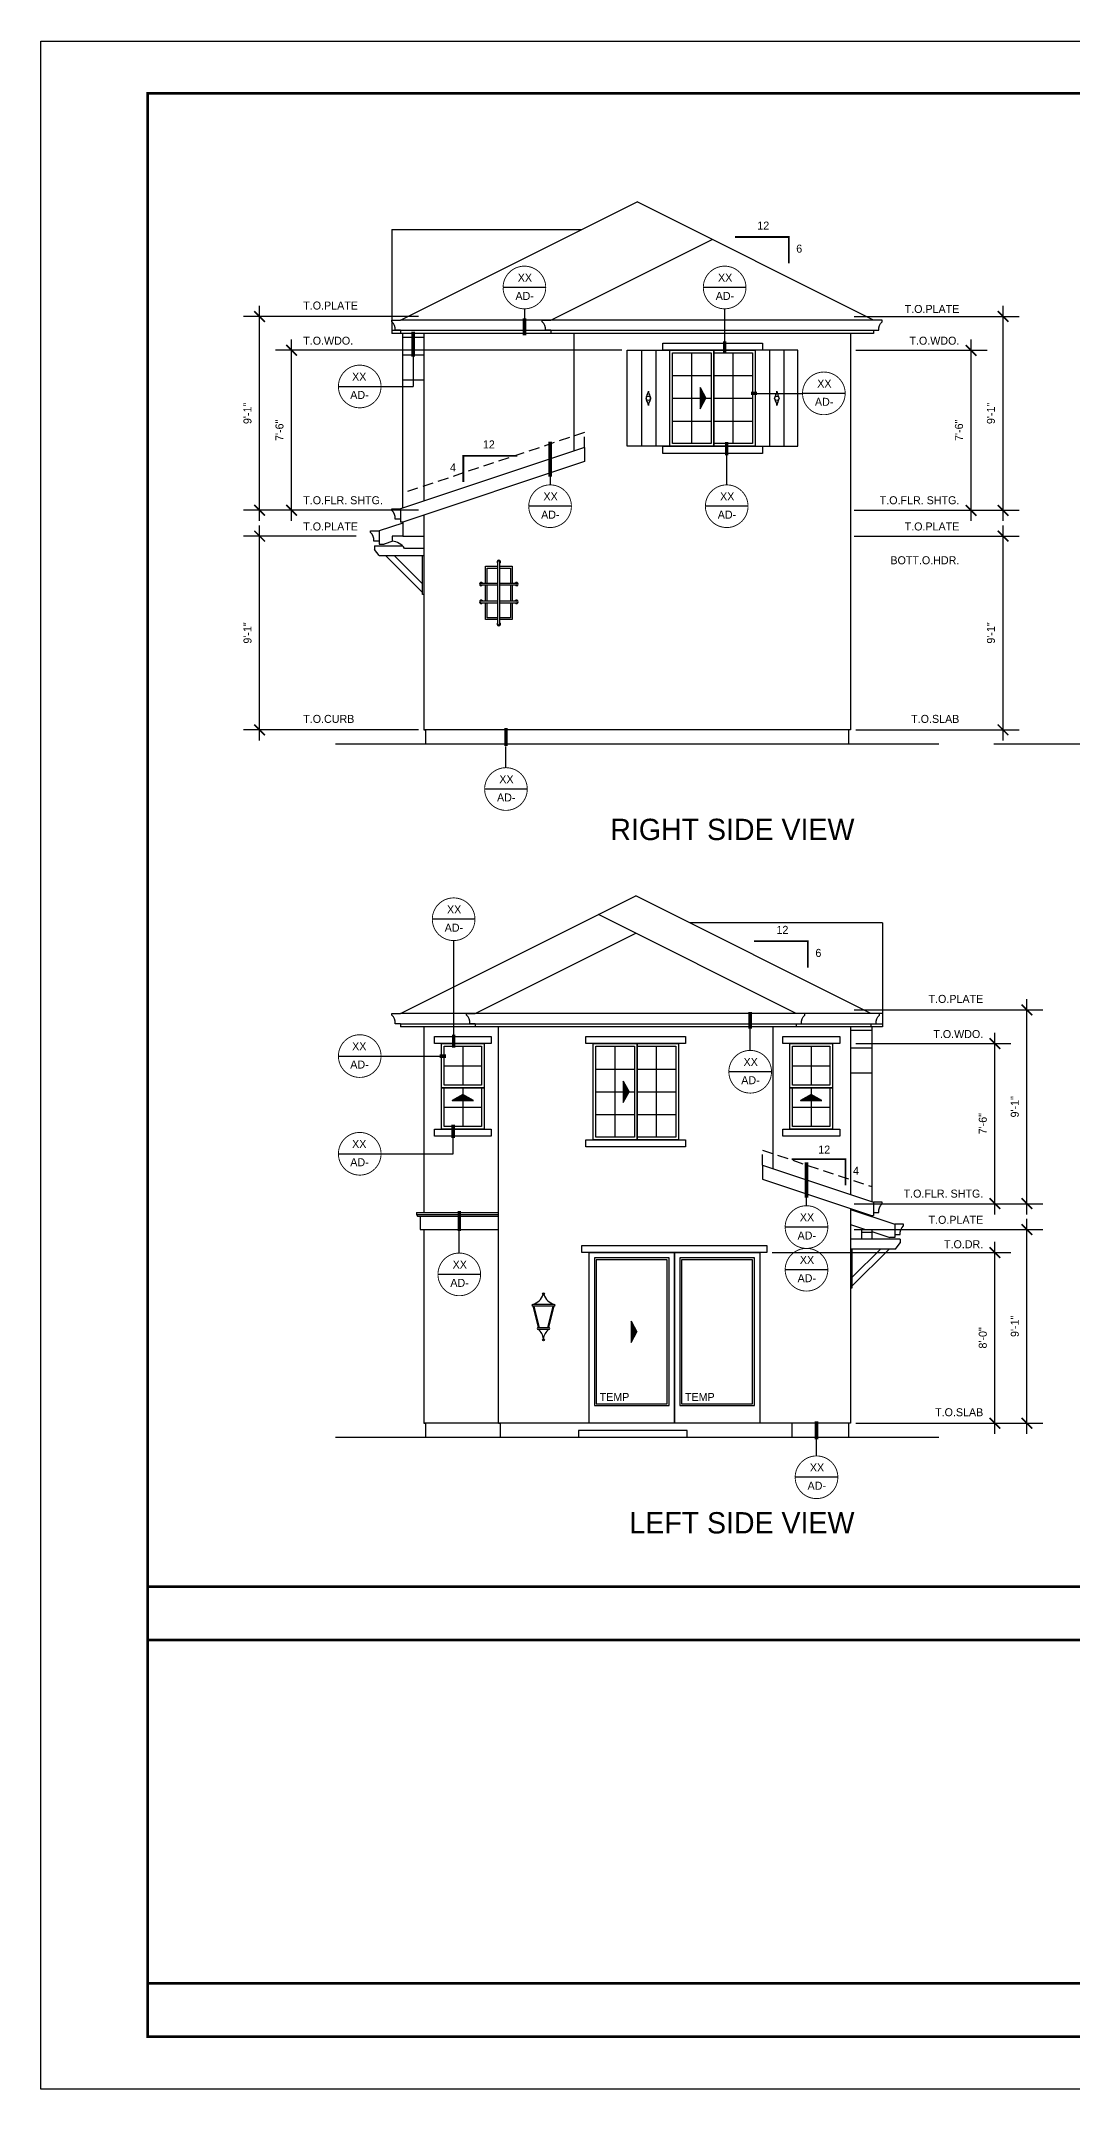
# Model space of a CAD drawing. Extents: x -1728 to 0, y -1152 to 0.
# Drawn here: x -1728 to -1148, y -1152 to 0 of the extents above; entities that cross this region are included whole.
import ezdxf

# ---------------------------------------------------------------- set-up
doc = ezdxf.new("R2010")
doc.units = 0
doc.header["$LTSCALE"] = 48
doc.header["$MEASUREMENT"] = 0
doc.header["$PDMODE"] = 3
doc.header["$PDSIZE"] = -2
doc.linetypes.add('HIDDEN2', pattern=[0.1875, 0.125, -0.0625])
doc.layers.get('0').update_dxf_attribs({"linetype": 'CONTINUOUS'})
doc.layers.get('DEFPOINTS').update_dxf_attribs({"linetype": 'CONTINUOUS'})
for name, color, linetype in [('1EL-1', 1, 'CONTINUOUS'), ('1EL-3', 3, 'CONTINUOUS'), ('1EL-7', 7, 'CONTINUOUS'), ('A-DIMS', 3, 'CONTINUOUS'), ('A-ELEV-WDO', 161, 'CONTINUOUS'), ('A-ELEVATION', 7, 'CONTINUOUS'), ('A-EXT ELEV', 7, 'CONTINUOUS'), ('A-EXT ELEV CORBELS', 3, 'CONTINUOUS'), ('A-EXT ELEV DR-WDO', 240, 'CONTINUOUS'), ('A-EXT ELEV SHUTTERS', 42, 'CONTINUOUS'), ('A-EXT ELEV TRIM', 42, 'CONTINUOUS'), ('A-SYM-TEXT', 3, 'CONTINUOUS'), ('A-SYMTEXT', 2, 'CONTINUOUS'), ('A-TEXT', 3, 'CONTINUOUS'), ('EL-BASE', 1, 'CONTINUOUS')]:
    doc.layers.add(name, color=color, linetype=linetype)
doc.layers.add('24X36TB', color=7, linetype='CONTINUOUS', lineweight=30)
doc.styles.get("Standard").update_dxf_attribs({"font": 'ERASMD.TTF', "height": 4.5})
doc.dimstyles.new('ARCHITECTURE', dxfattribs={"dimscale": 48, "dimtxt": 0.18, "dimasz": 0.125, "dimexe": 0.1875, "dimexo": 0.0625, "dimgap": 0.09375, "dimtad": 1, "dimdec": 4, "dimzin": 3, "dimdsep": 46, "dimlunit": 4, "dimtxsty": 'Standard', "dimblk1": 'ARCHTICK', "dimblk2": 'ARCHTICK', "dimsah": 1, "dimcen": 0.09375, "dimdle": 0.125, "dimclrd": 1, "dimclre": 1, "dimclrt": 3, "dimadec": 0, "dimazin": 0, "dimtfac": 1, "dimtdec": 4, "dimtofl": 0, "dimtmove": 2, "dimatfit": 3, "dimldrblk": 'ARCHTICK', "dimfxl": 1, "dimfrac": 2, "dimtolj": 1, "dimtzin": 0, "dimarcsym": 0})

# ---------------------------------------------------------------- blocks, each defined once
blk = doc.blocks.new('A$C06A91398')
at = {"layer": '24X36TB'}
blk.add_lwpolyline([(-1115.9, 1085.1), (612.1, 1085.1), (612.1, -66.9), (-1115.9, -66.9)], close=True, dxfattribs=at)
at = {"layer": '24X36TB', "const_width": 1.5}
blk.add_lwpolyline([(420.6, -37.4), (420.6, 1055.6), (-1055.9, 1055.6), (-1055.9, -37.4)], close=True, dxfattribs=at)
blk = doc.blocks.new('A$C092259BC')
at = {"layer": 'A-EXT ELEV CORBELS'}
for p, q in [((28, 0), (0, 0)), ((28, 0), (28, -2)), ((25.4, -5.5), (0, -5.5)), ((1, -26.3), (21.8, -5.5)), ((1, -27.3), (1, -5.5)), ((1, -21.4), (16.9, -5.5)), ((25.4, -5.5), (28, -2)), ((0, -27.3), (1, -27.3))]:
    blk.add_line(p, q, dxfattribs=at)
blk = doc.blocks.new('_ARCHTICK')
at = {"color": 0, "linetype": 'ByBlock', "const_width": 0.15}
blk.add_lwpolyline([(-0.5, -0.5), (0.5, 0.5)], dxfattribs=at)
blk = doc.blocks.new('*D21')
at = {"layer": 'A-DIMS', "color": 1, "lineweight": -2, "transparency": 16777216}
for p, q in [((-1173.4, -783.5), (-1173.4, -662.5)), ((-1270.6, -668.5), (-1164.4, -668.5)), ((-1269.7, -777.5), (-1164.4, -777.5))]:
    blk.add_line(p, q, dxfattribs=at)
at = {"layer": 'DEFPOINTS', "color": 0, "transparency": 16777216}
for p in [(-1273.6, -668.5), (-1173.4, -668.5), (-1272.7, -777.5)]:
    blk.add_point(p, dxfattribs=at)
at = {"layer": 'A-DIMS', "color": 1, "lineweight": -2, "transparency": 16777216, "xscale": 6, "yscale": 6, "zscale": 6}
for p, rotation in [((-1173.4, -668.5), 90), ((-1173.4, -777.5), 270)]:
    blk.add_blockref('_ARCHTICK', p, dxfattribs=dict(at, rotation=rotation))
at = {"layer": 'A-DIMS', "color": 3, "transparency": 16777216, "insert": (-1180.2, -723), "char_height": 4.5, "attachment_point": 5, "rotation": 90}
blk.add_mtext('\\A1;9\'-1"', dxfattribs=at)
blk = doc.blocks.new('*D22')
at = {"layer": 'A-DIMS', "color": 1, "lineweight": -2, "transparency": 16777216}
for p, q in [((-1173.4, -660), (-1173.4, -539)), ((-1270.6, -545), (-1164.4, -545)), ((-1270.6, -654), (-1164.4, -654))]:
    blk.add_line(p, q, dxfattribs=at)
at = {"layer": 'DEFPOINTS', "color": 0, "transparency": 16777216}
for p in [(-1273.6, -545), (-1173.4, -545), (-1273.6, -654)]:
    blk.add_point(p, dxfattribs=at)
at = {"layer": 'A-DIMS', "color": 1, "lineweight": -2, "transparency": 16777216, "xscale": 6, "yscale": 6, "zscale": 6}
for p, rotation in [((-1173.4, -545), 90), ((-1173.4, -654), 270)]:
    blk.add_blockref('_ARCHTICK', p, dxfattribs=dict(at, rotation=rotation))
at = {"layer": 'A-DIMS', "color": 3, "transparency": 16777216, "insert": (-1180.2, -599.5), "char_height": 4.5, "attachment_point": 5, "rotation": 90}
blk.add_mtext('\\A1;9\'-1"', dxfattribs=at)
blk = doc.blocks.new('*D23')
at = {"layer": 'A-DIMS', "color": 1, "lineweight": -2}
for p, q in [((-1191.4, -783.5), (-1191.4, -675.5)), ((-1316.7, -681.5), (-1182.4, -681.5)), ((-1269.7, -777.5), (-1182.4, -777.5))]:
    blk.add_line(p, q, dxfattribs=at)
at = {"layer": 'DEFPOINTS', "color": 0}
for p in [(-1319.7, -681.5), (-1191.4, -681.5), (-1272.7, -777.5)]:
    blk.add_point(p, dxfattribs=at)
at = {"layer": 'A-DIMS', "color": 1, "lineweight": -2, "xscale": 6, "yscale": 6, "zscale": 6}
for p, rotation in [((-1191.4, -681.5), 90), ((-1191.4, -777.5), 270)]:
    blk.add_blockref('_ARCHTICK', p, dxfattribs=dict(at, rotation=rotation))
at = {"layer": 'A-DIMS', "color": 3, "insert": (-1198.2, -729.5), "char_height": 4.5, "attachment_point": 5, "rotation": 90}
blk.add_mtext('\\A1;8\'-0"', dxfattribs=at)
blk = doc.blocks.new('*D24')
at = {"layer": 'A-DIMS', "color": 1, "lineweight": -2, "transparency": 16777216}
for p, q in [((-1269.7, -564), (-1182.4, -564)), ((-1191.4, -660), (-1191.4, -558)), ((-1269.7, -654), (-1182.4, -654))]:
    blk.add_line(p, q, dxfattribs=at)
at = {"layer": 'DEFPOINTS', "color": 0, "transparency": 16777216}
for p in [(-1272.7, -564), (-1191.4, -564), (-1272.7, -654)]:
    blk.add_point(p, dxfattribs=at)
at = {"layer": 'A-DIMS', "color": 1, "lineweight": -2, "transparency": 16777216, "xscale": 6, "yscale": 6, "zscale": 6}
for p, rotation in [((-1191.4, -564), 90), ((-1191.4, -654), 270)]:
    blk.add_blockref('_ARCHTICK', p, dxfattribs=dict(at, rotation=rotation))
at = {"layer": 'A-DIMS', "color": 3, "transparency": 16777216, "insert": (-1198.2, -609), "char_height": 4.5, "attachment_point": 5, "rotation": 90}
blk.add_mtext('\\A1;7\'-6"', dxfattribs=at)
blk = doc.blocks.new('*D25')
at = {"layer": 'A-DIMS', "color": 1, "lineweight": -2, "transparency": 16777216}
for p, q in [((-1186.8, -393.5), (-1186.8, -272.5)), ((-1270.6, -278.5), (-1177.8, -278.5)), ((-1269.7, -387.5), (-1177.8, -387.5))]:
    blk.add_line(p, q, dxfattribs=at)
at = {"layer": 'DEFPOINTS', "color": 0, "transparency": 16777216}
for p in [(-1273.6, -278.5), (-1186.8, -278.5), (-1272.7, -387.5)]:
    blk.add_point(p, dxfattribs=at)
at = {"layer": 'A-DIMS', "color": 1, "lineweight": -2, "transparency": 16777216, "xscale": 6, "yscale": 6, "zscale": 6}
for p, rotation in [((-1186.8, -278.5), 90), ((-1186.8, -387.5), 270)]:
    blk.add_blockref('_ARCHTICK', p, dxfattribs=dict(at, rotation=rotation))
at = {"layer": 'A-DIMS', "color": 3, "transparency": 16777216, "insert": (-1193.6, -333), "char_height": 4.5, "attachment_point": 5, "rotation": 90}
blk.add_mtext('\\A1;9\'-1"', dxfattribs=at)
blk = doc.blocks.new('*D26')
at = {"layer": 'A-DIMS', "color": 1, "lineweight": -2, "transparency": 16777216}
for p, q in [((-1186.8, -270), (-1186.8, -149)), ((-1270.6, -155), (-1177.8, -155)), ((-1270.6, -264), (-1177.8, -264))]:
    blk.add_line(p, q, dxfattribs=at)
at = {"layer": 'DEFPOINTS', "color": 0, "transparency": 16777216}
for p in [(-1273.6, -155), (-1186.8, -155), (-1273.6, -264)]:
    blk.add_point(p, dxfattribs=at)
at = {"layer": 'A-DIMS', "color": 1, "lineweight": -2, "transparency": 16777216, "xscale": 6, "yscale": 6, "zscale": 6}
for p, rotation in [((-1186.8, -155), 90), ((-1186.8, -264), 270)]:
    blk.add_blockref('_ARCHTICK', p, dxfattribs=dict(at, rotation=rotation))
at = {"layer": 'A-DIMS', "color": 3, "transparency": 16777216, "insert": (-1193.6, -209.5), "char_height": 4.5, "attachment_point": 5, "rotation": 90}
blk.add_mtext('\\A1;9\'-1"', dxfattribs=at)
blk = doc.blocks.new('*D27')
at = {"layer": 'A-DIMS', "color": 1, "lineweight": -2, "transparency": 16777216}
for p, q in [((-1204.8, -270), (-1204.8, -168)), ((-1269.7, -174), (-1195.8, -174)), ((-1269.7, -264), (-1195.8, -264))]:
    blk.add_line(p, q, dxfattribs=at)
at = {"layer": 'DEFPOINTS', "color": 0, "transparency": 16777216}
for p in [(-1272.7, -174), (-1204.8, -174), (-1272.7, -264)]:
    blk.add_point(p, dxfattribs=at)
at = {"layer": 'A-DIMS', "color": 1, "lineweight": -2, "transparency": 16777216, "xscale": 6, "yscale": 6, "zscale": 6}
for p, rotation in [((-1204.8, -174), 90), ((-1204.8, -264), 270)]:
    blk.add_blockref('_ARCHTICK', p, dxfattribs=dict(at, rotation=rotation))
at = {"layer": 'A-DIMS', "color": 3, "transparency": 16777216, "insert": (-1211.6, -219), "char_height": 4.5, "attachment_point": 5, "rotation": 90}
blk.add_mtext('\\A1;7\'-6"', dxfattribs=at)
blk = doc.blocks.new('*D40')
at = {"layer": 'A-DIMS', "color": 1, "lineweight": -2, "transparency": 16777216}
for p, q in [((-1605, -393.5), (-1605, -272.5)), ((-1550.7, -278.5), (-1614, -278.5)), ((-1515.7, -387.5), (-1614, -387.5))]:
    blk.add_line(p, q, dxfattribs=at)
at = {"layer": 'DEFPOINTS', "color": 0, "transparency": 16777216}
for p in [(-1605, -278.5), (-1547.7, -278.5), (-1512.7, -387.5)]:
    blk.add_point(p, dxfattribs=at)
at = {"layer": 'A-DIMS', "color": 1, "lineweight": -2, "transparency": 16777216, "xscale": 6, "yscale": 6, "zscale": 6}
for p, rotation in [((-1605, -278.5), 90), ((-1605, -387.5), 270)]:
    blk.add_blockref('_ARCHTICK', p, dxfattribs=dict(at, rotation=rotation))
at = {"layer": 'A-DIMS', "color": 3, "transparency": 16777216, "insert": (-1611.8, -333), "char_height": 4.5, "attachment_point": 5, "rotation": 90}
blk.add_mtext('\\A1;9\'-1"', dxfattribs=at)
blk = doc.blocks.new('*D41')
at = {"layer": 'A-DIMS', "color": 1, "lineweight": -2, "transparency": 16777216}
for p, q in [((-1605, -270), (-1605, -149)), ((-1515.7, -155), (-1614, -155)), ((-1515.7, -264), (-1614, -264))]:
    blk.add_line(p, q, dxfattribs=at)
at = {"layer": 'DEFPOINTS', "color": 0, "transparency": 16777216}
for p in [(-1605, -155), (-1512.7, -155), (-1512.7, -264)]:
    blk.add_point(p, dxfattribs=at)
at = {"layer": 'A-DIMS', "color": 1, "lineweight": -2, "transparency": 16777216, "xscale": 6, "yscale": 6, "zscale": 6}
for p, rotation in [((-1605, -155), 90), ((-1605, -264), 270)]:
    blk.add_blockref('_ARCHTICK', p, dxfattribs=dict(at, rotation=rotation))
at = {"layer": 'A-DIMS', "color": 3, "transparency": 16777216, "insert": (-1611.8, -209.5), "char_height": 4.5, "attachment_point": 5, "rotation": 90}
blk.add_mtext('\\A1;9\'-1"', dxfattribs=at)
blk = doc.blocks.new('*D42')
at = {"layer": 'A-DIMS', "color": 1, "lineweight": -2, "transparency": 16777216}
for p, q in [((-1587, -270), (-1587, -168)), ((-1401.2, -174), (-1596, -174)), ((-1515.7, -264), (-1596, -264))]:
    blk.add_line(p, q, dxfattribs=at)
at = {"layer": 'DEFPOINTS', "color": 0, "transparency": 16777216}
for p in [(-1587, -174), (-1398.2, -174), (-1512.7, -264)]:
    blk.add_point(p, dxfattribs=at)
at = {"layer": 'A-DIMS', "color": 1, "lineweight": -2, "transparency": 16777216, "xscale": 6, "yscale": 6, "zscale": 6}
for p, rotation in [((-1587, -174), 90), ((-1587, -264), 270)]:
    blk.add_blockref('_ARCHTICK', p, dxfattribs=dict(at, rotation=rotation))
at = {"layer": 'A-DIMS', "color": 3, "transparency": 16777216, "insert": (-1593.8, -219), "char_height": 4.5, "attachment_point": 5, "rotation": 90}
blk.add_mtext('\\A1;7\'-6"', dxfattribs=at)
blk = doc.blocks.new('window_direction')
at = {"layer": 'A-SYMTEXT'}
blk.add_hatch(color=256, dxfattribs=at).paths.add_polyline_path([(6, 0), (0, 3.3), (-6, 0)])
at = {"layer": 'A-SYMTEXT', "color": 7}
blk.add_line((-6, 0), (0, 3.3), dxfattribs=at)
at = {"layer": 'A-SYMTEXT'}
blk.add_lwpolyline([(0, 3.3), (-6, 0), (6, 0)], close=True, dxfattribs=at)

msp = doc.modelspace()

# ---------------------------------------------------------------- linework, layer by layer
at = {"layer": '1EL-1'}
for p, q in [((-1477.93623, -305), (-1477.93623, -295.5)), ((-1477.93623, -295.5), (-1470.93623, -295.5)), ((-1476.93623, -305), (-1476.93623, -296.5)), ((-1476.93623, -296.5), (-1470.93623, -296.5)), ((-1469.93623, -295.5), (-1462.93623, -295.5)), ((-1469.93623, -296.5), (-1463.93623, -296.5)), ((-1463.93623, -296.5), (-1463.93623, -305)), ((-1462.93623, -295.5), (-1462.93623, -305)), ((-1477.93623, -315), (-1477.93623, -306)), ((-1476.93623, -315), (-1476.93623, -306)), ((-1463.93623, -306), (-1463.93623, -315)), ((-1462.93623, -306), (-1462.93623, -315)), ((-1477.93623, -325.5), (-1477.93623, -316)), ((-1476.93623, -324.5), (-1476.93623, -316)), ((-1463.93623, -316), (-1463.93623, -324.5)), ((-1462.93623, -316), (-1462.93623, -325.5)), ((-1470.93623, -325.5), (-1477.93623, -325.5)), ((-1470.93623, -324.5), (-1476.93623, -324.5)), ((-1463.93623, -324.5), (-1469.93623, -324.5)), ((-1462.93623, -325.5), (-1469.93623, -325.5))]:
    msp.add_line(p, q, dxfattribs=at)
for centre, start, end in [((-1470.43623, -293), 302.59536154, 237.40463846), ((-1480.43623, -305.5), 32.59536154, 327.40463846), ((-1460.43623, -305.5), 212.59536154, 147.40463846), ((-1480.43623, -315.5), 32.59536154, 327.40463846), ((-1460.43623, -315.5), 212.59536154, 147.40463846), ((-1470.43623, -328), 122.59536154, 57.40463846)]:
    msp.add_arc(centre, 0.92816, start, end, dxfattribs=at)
at = {"layer": '1EL-3'}
for p, q in [((-1470.93623, -328), (-1470.93623, -293)), ((-1469.93623, -328), (-1469.93623, -293)), ((-1480.43623, -305), (-1470.93623, -305)), ((-1480.43623, -306), (-1470.93623, -306)), ((-1469.93623, -305), (-1460.43623, -305)), ((-1469.93623, -306), (-1460.43623, -306)), ((-1480.43623, -315), (-1470.93623, -315)), ((-1480.43623, -316), (-1470.93623, -316)), ((-1469.93623, -315), (-1460.43623, -315)), ((-1469.93623, -316), (-1460.43623, -316))]:
    msp.add_line(p, q, dxfattribs=at)
for centre, start, end in [((-1470.43623, -293), 0, 180), ((-1480.43623, -305.5), 90, 270), ((-1460.43623, -305.5), 270, 90), ((-1480.43623, -315.5), 90, 270), ((-1460.43623, -315.5), 270, 90), ((-1470.43623, -328), 180, 0)]:
    msp.add_arc(centre, 0.5, start, end, dxfattribs=at)
at = {"layer": '1EL-7'}
for points in [[(-1525.68623, -162.7588), (-1528.68623, -162.7588, 0.2568777684), (-1530.6428, -157.9893), (-1530.63997, -157.02786), (-1525.68623, -157.02786)], [(-1441.18623, -162.7588), (-1444.18623, -162.7588, 0.2568777684), (-1446.1428, -157.9893), (-1446.13997, -157.02786), (-1441.18623, -157.02786)], [(-1259.68623, -162.7588), (-1256.68623, -162.7588, -0.2568777684), (-1254.72967, -157.9893), (-1254.7325, -157.02786), (-1259.68623, -157.02786)], [(-1525.68623, -268.90638), (-1528.68623, -268.90638, 0.2568777684), (-1530.6428, -264.13688), (-1530.63997, -263.17544), (-1525.68623, -263.17544)], [(-1537.68623, -281.2982), (-1540.68623, -281.2982, 0.2568777684), (-1542.6428, -276.5287), (-1542.63997, -275.56726), (-1537.68623, -275.56726)], [(-1525.68623, -552.7588), (-1528.68623, -552.7588, 0.2568777684), (-1530.6428, -547.9893), (-1530.63997, -547.02786), (-1525.68623, -547.02786)], [(-1483.68623, -552.7588), (-1486.68623, -552.7588, 0.2568777684), (-1488.6428, -547.9893), (-1488.63997, -547.02786), (-1483.68623, -547.02786)], [(-1303.18623, -552.7588), (-1300.18623, -552.7588, -0.2568777684), (-1298.22967, -547.9893), (-1298.2325, -547.02786), (-1303.18623, -547.02786)], [(-1261.18623, -552.7588), (-1258.18623, -552.7588, -0.2568777684), (-1256.22967, -547.9893), (-1256.2325, -547.02786), (-1261.18623, -547.02786)], [(-1259.68623, -658.90638), (-1256.68623, -658.90638, -0.2568777684), (-1254.72967, -654.13688), (-1254.7325, -653.17544), (-1259.68623, -653.17544)], [(-1247.68623, -671.2982), (-1244.68623, -671.2982, -0.2568777684), (-1242.72967, -666.5287), (-1242.7325, -665.56726), (-1247.68623, -665.56726)]]:
    msp.add_lwpolyline(points, format="xyb", dxfattribs=at)
at = {"layer": '24X36TB', "const_width": 1.5}
for points in [[(-1668, -869.5), (-1074, -869.5), (-191.5, -869.5)], [(-1668, -899.5), (-1074, -899.5), (-191.5, -899.5)], [(-1668, -1092.5), (-1074, -1092.5), (-191.5, -1092.5)]]:
    msp.add_lwpolyline(points, dxfattribs=at)
at = {"layer": 'A-ELEV-WDO'}
for points in [[(-1419.68623, -681.5), (-1371.68623, -681.5), (-1371.68623, -777.5), (-1419.68623, -777.5)], [(-1374.68623, -684.5), (-1416.68623, -684.5), (-1416.68623, -767.5), (-1374.68623, -767.5)], [(-1375.68623, -685.5), (-1415.68623, -685.5), (-1415.68623, -766.5), (-1375.68623, -766.5)], [(-1371.68623, -681.5), (-1323.68623, -681.5), (-1323.68623, -777.5), (-1371.68623, -777.5)], [(-1326.68623, -684.5), (-1368.68623, -684.5), (-1368.68623, -767.5), (-1326.68623, -767.5)], [(-1327.68623, -685.5), (-1367.68623, -685.5), (-1367.68623, -766.5), (-1327.68623, -766.5)]]:
    msp.add_lwpolyline(points, close=True, dxfattribs=at)
at = {"layer": 'A-ELEVATION', "linetype": 'HIDDEN2'}
for p, q in [((-1422.18623, -220.2427), (-1524.68623, -254.40937)), ((-1422.18623, -228.67544), (-1422.18623, -220.2427)), ((-1322.18623, -623.90937), (-1260.68623, -644.40937)), ((-1322.18623, -632.34211), (-1322.18623, -623.90937))]:
    msp.add_line(p, q, dxfattribs=at)
at = {"layer": 'A-ELEVATION'}
for p, q in [((-1364.56972, -781.5), (-1425.69809, -781.5)), ((-1364.56972, -785.5), (-1364.56972, -781.5)), ((-1304.68623, -777.5), (-1305.68623, -777.5)), ((-1305.68623, -777.5), (-1305.68623, -785.5))]:
    msp.add_line(p, q, dxfattribs=at)
at = {"layer": 'A-ELEVATION', "ltscale": 48}
msp.add_line((-1425.69809, -781.5), (-1425.69809, -785.5), dxfattribs=at)
at = {"layer": 'A-EXT ELEV'}
for p, q in [((-1525.68623, -157.02786), (-1392.68623, -90.52786)), ((-1259.68623, -157.02786), (-1392.68623, -90.52786)), ((-1530.68623, -106.02773), (-1423.68596, -106.02773)), ((-1530.68623, -106.02773), (-1530.68623, -164.52786)), ((-1441.18623, -157.02786), (-1350.43623, -111.65286)), ((-1259.68623, -157.02786), (-1525.68623, -157.02786)), ((-1530.68623, -162.7588), (-1259.68623, -162.7588)), ((-1259.68623, -164.52786), (-1530.68623, -164.52786)), ((-1525.68623, -162.7588), (-1525.68623, -164.52786)), ((-1524.68623, -164.52786), (-1524.68623, -262.84211)), ((-1524.68623, -166.52786), (-1512.68623, -166.52786)), ((-1512.68623, -164.52786), (-1512.68623, -258.84211)), ((-1441.18623, -162.7588), (-1441.18623, -164.52786)), ((-1428.18623, -164.52786), (-1428.18623, -230.67544)), ((-1272.68623, -164.52786), (-1272.68623, -387.5)), ((-1259.68623, -162.7588), (-1259.68623, -164.52786)), ((-1524.68623, -176.52786), (-1512.68623, -176.52786)), ((-1524.68623, -190.51683), (-1512.68623, -190.51683)), ((-1422.18623, -228.67544), (-1525.68623, -263.17544)), ((-1422.18623, -228.67544), (-1422.18623, -236.58114)), ((-1422.18623, -236.58114), (-1524.46915, -270.67544)), ((-1525.68623, -263.17544), (-1525.68623, -270.67544)), ((-1524.46915, -271.16157), (-1537.68623, -275.56726)), ((-1537.68623, -275.56726), (-1537.68623, -283.06726)), ((-1524.46915, -270.67544), (-1525.68623, -270.67544)), ((-1524.46915, -270.67544), (-1525.68623, -270.67544)), ((-1524.46915, -270.67544), (-1524.46915, -278.5)), ((-1512.68623, -266.74781), (-1512.68623, -387.5)), ((-1537.68623, -283.06726), (-1534.88801, -283.06726)), ((-1529.98872, -281.43416), (-1534.88801, -283.06726)), ((-1524.46915, -278.5), (-1512.68623, -278.53125)), ((-1272.68623, -387.5), (-1512.68623, -387.5)), ((-1512.68623, -387.5), (-1511.68623, -387.5)), ((-1511.68623, -387.5), (-1511.68623, -395.5)), ((-1272.68623, -387.5), (-1273.68213, -387.59054)), ((-1273.68213, -387.59054), (-1273.68213, -395.5)), ((-1222.87256, -395.5), (-1562.38423, -395.5)), ((-302.87872, -395.5), (-1192.0101, -395.5)), ((-1525.68623, -547.02786), (-1393.43623, -480.90286)), ((-1261.18623, -547.02786), (-1393.43623, -480.90286)), ((-1303.18623, -547.02786), (-1414.43623, -491.40286)), ((-1483.68623, -547.02786), (-1393.43623, -501.90286)), ((-1254.68623, -496.02773), (-1363.18651, -496.02773)), ((-1254.68623, -496.02773), (-1254.68623, -554.52786)), ((-1254.68623, -547.02786), (-1525.68623, -547.02786)), ((-1525.68623, -552.7588), (-1525.68623, -554.52786)), ((-1525.68623, -552.7588), (-1254.68623, -552.7588)), ((-1483.68623, -552.7588), (-1483.68623, -554.52786)), ((-1303.18623, -552.7588), (-1303.18623, -554.52786)), ((-1261.18623, -552.7588), (-1261.18623, -554.52786)), ((-1254.68623, -554.52786), (-1525.68623, -554.52786)), ((-1512.68623, -554.52786), (-1512.68623, -659)), ((-1470.68623, -777.5), (-1470.68623, -554.52786)), ((-1316.18623, -634.34211), (-1316.18623, -554.52786)), ((-1272.68623, -554.52786), (-1272.68623, -648.84211)), ((-1260.68623, -556.52786), (-1272.68623, -556.52786)), ((-1260.68623, -554.52786), (-1260.68623, -652.84211)), ((-1260.68623, -566.52786), (-1272.68623, -566.52786)), ((-1260.68623, -580.51683), (-1272.68623, -580.51683)), ((-1322.18623, -632.34211), (-1322.18623, -640.24781)), ((-1322.18623, -632.34211), (-1259.68623, -653.17544)), ((-1322.18623, -640.24781), (-1260.90332, -660.67544)), ((-1259.68623, -653.17544), (-1259.68623, -660.67544)), ((-1516.68623, -659), (-1470.68623, -659)), ((-1516.68623, -659), (-1516.68623, -660)), ((-1516.68623, -660), (-1516.18623, -661)), ((-1516.68623, -660), (-1470.68623, -660)), ((-1516.18623, -661), (-1470.68623, -661)), ((-1514.68623, -661), (-1514.68623, -668.5)), ((-1272.68623, -656.74781), (-1272.68623, -777.5)), ((-1272.68623, -657.23393), (-1247.68623, -665.56726)), ((-1272.68623, -665.66667), (-1264.18623, -668.5)), ((-1260.90332, -660.67544), (-1259.68623, -660.67544)), ((-1260.90332, -660.67544), (-1259.68623, -660.67544)), ((-1247.68623, -665.56726), (-1247.68623, -673.06726)), ((-1514.68623, -668.5), (-1470.68623, -668.5)), ((-1512.68623, -668.5), (-1512.68623, -777.5)), ((-1260.68623, -669.66667), (-1250.48446, -673.06726)), ((-1247.68623, -673.06726), (-1250.48446, -673.06726)), ((-1272.68623, -777.5), (-1512.68623, -777.5)), ((-1512.68623, -777.5), (-1511.68623, -777.5)), ((-1511.68623, -777.5), (-1511.68623, -785.5)), ((-1470.68623, -777.5), (-1469.68623, -777.5)), ((-1469.68623, -777.5), (-1469.68623, -785.5)), ((-1272.68623, -777.5), (-1273.68213, -777.59054)), ((-1273.68213, -777.59054), (-1273.68213, -785.5)), ((-1222.87256, -785.5), (-1562.38423, -785.5))]:
    msp.add_line(p, q, dxfattribs=at)
at = {"layer": 'A-EXT ELEV CORBELS'}
for p, q in [((-1540.46915, -284), (-1524.65654, -284)), ((-1540.46915, -284), (-1540.46915, -286)), ((-1537.84415, -289.5), (-1540.46915, -286)), ((-1530.46915, -278.5), (-1530.46915, -281.39681)), ((-1524.46915, -278.5), (-1530.46915, -278.5)), ((-1512.46915, -285.4995), (-1523.46915, -285.4995)), ((-1537.84415, -289.5), (-1512.46915, -289.5)), ((-1513.46915, -310.31039), (-1534.27954, -289.5)), ((-1513.46915, -305.36064), (-1529.32979, -289.5)), ((-1513.46915, -311.31039), (-1513.46915, -289.5)), ((-1512.46915, -311.31039), (-1513.46915, -311.31039)), ((-1260.68623, -674), (-1272.68623, -674)), ((-1266.18623, -670), (-1260.68623, -670))]:
    msp.add_line(p, q, dxfattribs=at)
msp.add_lwpolyline([(-1266.18623, -668.5), (-1260.68623, -668.5), (-1260.68623, -674), (-1266.18623, -674)], close=True, dxfattribs=at)
msp.add_arc((-1530.90966, -290.17145), 8.78569, 32.12502219, 87.12602406, dxfattribs=at)
at = {"layer": 'A-EXT ELEV DR-WDO'}
for p, q in [((-1361.81123, -226.5), (-1361.81123, -175.5)), ((-1349.43623, -174), (-1349.43623, -228)), ((-1338.56123, -226.5), (-1338.56123, -175.5)), ((-1372.68623, -188.25), (-1350.93623, -188.25)), ((-1349.43623, -188.25), (-1327.68623, -188.25)), ((-1372.68623, -201), (-1350.93623, -201)), ((-1349.43623, -201), (-1327.68623, -201)), ((-1372.68623, -213.78659), (-1350.93623, -213.78659)), ((-1349.43623, -213.78659), (-1327.68623, -213.78659)), ((-1392.68623, -564), (-1392.68623, -618)), ((-1490.68623, -565.5), (-1490.68623, -587.25)), ((-1405.06123, -616.5), (-1405.06123, -565.5)), ((-1381.81123, -616.5), (-1381.81123, -565.5)), ((-1294.68623, -565.5), (-1294.68623, -587.25)), ((-1501.18623, -576.375), (-1480.18623, -576.375)), ((-1415.93623, -578.25), (-1394.18623, -578.25)), ((-1392.68623, -578.25), (-1370.93623, -578.25)), ((-1305.18623, -576.375), (-1284.18623, -576.375)), ((-1478.68623, -588.75), (-1502.68623, -588.75)), ((-1490.68623, -588.75), (-1490.68623, -610.5)), ((-1415.93623, -591), (-1394.18623, -591)), ((-1392.68623, -591), (-1370.93623, -591)), ((-1282.68623, -588.75), (-1306.68623, -588.75)), ((-1294.68623, -588.75), (-1294.68623, -610.5)), ((-1501.18623, -599.625), (-1480.18623, -599.625)), ((-1415.93623, -603.78659), (-1394.18623, -603.78659)), ((-1392.68623, -603.78659), (-1370.93623, -603.78659)), ((-1305.18623, -599.625), (-1284.18623, -599.625))]:
    msp.add_line(p, q, dxfattribs=at)
for points in [[(-1374.18623, -228), (-1374.18623, -174), (-1349.43623, -174), (-1349.43623, -228)], [(-1374.18623, -228), (-1374.18623, -174), (-1326.18623, -174), (-1326.18623, -228)], [(-1372.68623, -226.5), (-1372.68623, -175.5), (-1350.93623, -175.5), (-1350.93623, -226.5)], [(-1349.43623, -228), (-1349.43623, -174), (-1326.18623, -174), (-1326.18623, -228)], [(-1349.43623, -226.5), (-1349.43623, -175.5), (-1327.68623, -175.5), (-1327.68623, -226.5)], [(-1502.68623, -564), (-1478.68623, -564), (-1478.68623, -588.75), (-1502.68623, -588.75)], [(-1502.68623, -564), (-1478.68623, -564), (-1478.68623, -612), (-1502.68623, -612)], [(-1417.43623, -618), (-1417.43623, -564), (-1392.68623, -564), (-1392.68623, -618)], [(-1417.43623, -618), (-1417.43623, -564), (-1369.43623, -564), (-1369.43623, -618)], [(-1392.68623, -618), (-1392.68623, -564), (-1369.43623, -564), (-1369.43623, -618)], [(-1306.68623, -564), (-1282.68623, -564), (-1282.68623, -588.75), (-1306.68623, -588.75)], [(-1306.68623, -564), (-1282.68623, -564), (-1282.68623, -612), (-1306.68623, -612)], [(-1501.18623, -565.5), (-1480.18623, -565.5), (-1480.18623, -587.25), (-1501.18623, -587.25)], [(-1415.93623, -616.5), (-1415.93623, -565.5), (-1394.18623, -565.5), (-1394.18623, -616.5)], [(-1392.68623, -616.5), (-1392.68623, -565.5), (-1370.93623, -565.5), (-1370.93623, -616.5)], [(-1305.18623, -565.5), (-1284.18623, -565.5), (-1284.18623, -587.25), (-1305.18623, -587.25)], [(-1502.68623, -588.75), (-1478.68623, -588.75), (-1478.68623, -612), (-1502.68623, -612)], [(-1501.18623, -588.75), (-1480.18623, -588.75), (-1480.18623, -610.5), (-1501.18623, -610.5)], [(-1306.68623, -588.75), (-1282.68623, -588.75), (-1282.68623, -612), (-1306.68623, -612)], [(-1305.18623, -588.75), (-1284.18623, -588.75), (-1284.18623, -610.5), (-1305.18623, -610.5)]]:
    msp.add_lwpolyline(points, close=True, dxfattribs=at)
at = {"layer": 'A-EXT ELEV SHUTTERS'}
for p, q in [((-1398.18623, -174), (-1374.18623, -174)), ((-1398.18623, -228), (-1398.18623, -174)), ((-1390.18623, -174), (-1390.18623, -228)), ((-1382.18623, -174), (-1382.18623, -228)), ((-1302.18623, -174), (-1326.18623, -174)), ((-1318.18623, -174), (-1318.18623, -228)), ((-1310.18623, -174), (-1310.18623, -228)), ((-1302.18623, -228), (-1302.18623, -174)), ((-1374.18623, -228), (-1398.18623, -228)), ((-1326.18623, -228), (-1302.18623, -228))]:
    msp.add_line(p, q, dxfattribs=at)
for centre in [(-1386.31816, -201), (-1314.0543, -201)]:
    msp.add_circle(centre, 1.23444, dxfattribs=at)
for centre, radius, start, end in [((-1382.18623, -201.416), 5.41749, 148.17347612, 175.59605416), ((-1382.18623, -200.584), 5.41749, 184.40394584, 211.82652388), ((-1388.77082, -197.10969), 2.45511, 323.81760469, 2.56081242), ((-1388.77082, -204.89031), 2.45511, 357.43918758, 36.18239531), ((-1383.86551, -197.10969), 2.45511, 177.43918758, 216.18239531), ((-1383.86551, -204.89031), 2.45511, 143.81760469, 182.56081242), ((-1390.45009, -201.416), 5.41749, 4.40394584, 31.82652388), ((-1390.45009, -200.584), 5.41749, 328.17347612, 355.59605416), ((-1309.92237, -201.416), 5.41749, 148.17347612, 175.59605416), ((-1309.92237, -200.584), 5.41749, 184.40394584, 211.82652388), ((-1316.50696, -197.10969), 2.45511, 323.81760469, 2.56081242), ((-1316.50696, -204.89031), 2.45511, 357.43918758, 36.18239531), ((-1311.60165, -197.10969), 2.45511, 177.43918758, 216.18239531), ((-1311.60165, -204.89031), 2.45511, 143.81760469, 182.56081242), ((-1318.18623, -201.416), 5.41749, 4.40394584, 31.82652388), ((-1318.18623, -200.584), 5.41749, 328.17347612, 355.59605416)]:
    msp.add_arc(centre, radius, start, end, dxfattribs=at)
at = {"layer": 'A-EXT ELEV TRIM'}
for points in [[(-1378.18623, -170), (-1322.18623, -170), (-1322.18623, -174), (-1378.18623, -174)], [(-1378.18623, -228), (-1322.18623, -228), (-1322.18623, -232), (-1378.18623, -232)], [(-1506.68623, -560), (-1474.68623, -560), (-1474.68623, -564), (-1506.68623, -564)], [(-1421.43623, -560), (-1365.43623, -560), (-1365.43623, -564), (-1421.43623, -564)], [(-1310.68623, -560), (-1278.68623, -560), (-1278.68623, -564), (-1310.68623, -564)], [(-1506.68623, -612), (-1474.68623, -612), (-1474.68623, -616), (-1506.68623, -616)], [(-1421.43623, -618), (-1365.43623, -618), (-1365.43623, -622), (-1421.43623, -622)], [(-1310.68623, -612), (-1278.68623, -612), (-1278.68623, -616), (-1310.68623, -616)], [(-1423.68623, -681.5), (-1423.68623, -681.5), (-1423.68623, -677.5), (-1319.68601, -677.5), (-1319.68601, -677.5), (-1319.68601, -681.5)]]:
    msp.add_lwpolyline(points, close=True, dxfattribs=at)
at = {"layer": 'A-SYMTEXT'}
for p, q in [((-1444.06127, -138.66423), (-1468.05339, -138.66423)), ((-1331.4212, -138.66423), (-1355.41332, -138.66423)), ((-1456.05339, -150.66423), (-1456.05339, -163.43924)), ((-1343.41332, -150.66423), (-1343.41332, -172.60315)), ((-1518.68623, -177.52786), (-1518.68623, -194.34441)), ((-1560.68229, -194.34835), (-1536.69017, -194.34835)), ((-1536.68623, -194.34441), (-1518.68623, -194.34441)), ((-1325.18623, -198.22298), (-1299.60954, -198.22298)), ((-1275.61742, -198.22298), (-1299.60954, -198.22298)), ((-1342.2574, -249.69314), (-1342.26212, -233)), ((-1441.61594, -245.11032), (-1441.61594, -249.69315)), ((-1429.61988, -261.69314), (-1453.612, -261.69314)), ((-1330.26606, -261.69314), (-1354.25818, -261.69314)), ((-1466.43229, -408.77089), (-1466.43229, -396.80485)), ((-1454.44095, -420.77089), (-1478.43307, -420.77089)), ((-1483.86741, -494.0071), (-1507.85953, -494.0071)), ((-1495.85953, -506.0071), (-1495.85953, -558.93103)), ((-1329.05448, -567.79876), (-1329.05448, -555.52413)), ((-1560.67653, -570.97707), (-1536.68441, -570.97707)), ((-1536.68047, -570.97313), (-1503.68623, -570.97313)), ((-1317.06236, -579.79876), (-1341.05448, -579.79876)), ((-1496.16834, -625.92923), (-1496.16834, -617)), ((-1560.67653, -625.93317), (-1536.68441, -625.93317)), ((-1536.68047, -625.92923), (-1496.16834, -625.92923)), ((-1297.37255, -655.15448), (-1297.37255, -641.88359)), ((-1285.38043, -667.15448), (-1309.37255, -667.15448)), ((-1492.68623, -681.77089), (-1492.68623, -669.35165)), ((-1285.38043, -691.15448), (-1309.37255, -691.15448)), ((-1480.69411, -693.77089), (-1504.68623, -693.77089)), ((-1291.74364, -795.89052), (-1291.74408, -786.5)), ((-1279.75081, -807.89052), (-1303.74293, -807.89052))]:
    msp.add_line(p, q, dxfattribs=at)
for points, const_width in [([(-1337.62601, -110.25986), (-1307.35389, -110.25986), (-1307.35389, -125.06585)], 1), ([(-1456.05339, -156.02786), (-1456.05339, -165.52786)], 2), ([(-1518.68623, -177.52786), (-1518.68623, -163.52786)], 2), ([(-1343.41332, -169), (-1343.41332, -175.73588)], 2), ([(-1325.18623, -198.22298), (-1328.68623, -198.22298)], 2), ([(-1441.61594, -245.11032), (-1441.61594, -225.35509)], 2), ([(-1342.26212, -225.5), (-1342.26212, -233)], 2), ([(-1460.11855, -233.35092), (-1490.39067, -233.35092), (-1490.39067, -248.15692)], 1), ([(-1466.43229, -396.5), (-1466.43229, -386.5)], 2), ([(-1326.84836, -506.39868), (-1296.57624, -506.39868), (-1296.57624, -521.20468)], 1), ([(-1329.05448, -555.52413), (-1329.05448, -546.21928)], 2), ([(-1495.85953, -558.93103), (-1495.85953, -566.23588)], 2), ([(-1500.18623, -570.97313), (-1503.68623, -570.97313)], 2), ([(-1496.16834, -617), (-1496.16834, -609.5)], 2), ([(-1305.70582, -628.91527), (-1275.4337, -628.91527), (-1275.4337, -643.72127)], 1), ([(-1297.37255, -650.57164), (-1297.37255, -630.81642)], 2), ([(-1492.68623, -669.35165), (-1492.68623, -658.0468)], 2), ([(-1291.74408, -776.5), (-1291.74408, -786.5)], 2)]:
    msp.add_lwpolyline(points, dxfattribs=dict(at, const_width=const_width))
at = {"layer": 'A-SYMTEXT', "const_width": 0.5}
for points in [[(-1468.05156, -138.87366, 229.1816636095), (-1468.05339, -138.66423)], [(-1355.41149, -138.87366, 229.1816636095), (-1355.41332, -138.66423)], [(-1536.692, -194.55778, -229.1816636095), (-1536.69017, -194.34835)], [(-1299.60771, -198.43241, 229.1816636095), (-1299.60954, -198.22298)], [(-1453.61017, -261.90257, 229.1816636095), (-1453.612, -261.69314)], [(-1354.25635, -261.90257, 229.1816636095), (-1354.25818, -261.69314)], [(-1478.43124, -420.98032, 229.1816636095), (-1478.43307, -420.77089)], [(-1507.85771, -494.21653, 229.1816636095), (-1507.85953, -494.0071)], [(-1536.68623, -571.1865, -229.1816636095), (-1536.68441, -570.97707)], [(-1341.05265, -580.00819, 229.1816636095), (-1341.05448, -579.79876)], [(-1536.68623, -626.1426, -229.1816636095), (-1536.68441, -625.93317)], [(-1309.37072, -667.36391, 229.1816636095), (-1309.37255, -667.15448)], [(-1309.37072, -691.36391, 229.1816636095), (-1309.37255, -691.15448)], [(-1504.68441, -693.98032, 229.1816636095), (-1504.68623, -693.77089)], [(-1303.7411, -808.09995, 229.1816636095), (-1303.74293, -807.89052)]]:
    msp.add_lwpolyline(points, format="xyb", dxfattribs=at)
at = {"layer": 'EL-BASE'}
for p, q in [((-1439.33952, -710.66497), (-1451.33952, -710.66497)), ((-1439.33952, -711.66497), (-1451.33952, -711.66497)), ((-1451.33952, -711.66497), (-1448.33952, -723.66497)), ((-1442.33952, -723.66497), (-1439.33952, -711.66497)), ((-1448.33952, -723.66497), (-1442.33952, -723.66497)), ((-1448.33952, -724.66497), (-1442.33952, -724.66497))]:
    msp.add_line(p, q, dxfattribs=at)
at = {"layer": 'EL-BASE', "color": 1}
for p, q in [((-1450.82413, -711.66497), (-1447.82413, -723.66497)), ((-1442.8549, -723.66497), (-1439.8549, -711.66497))]:
    msp.add_line(p, q, dxfattribs=at)
at = {"layer": 'EL-BASE'}
for centre in [(-1445.33952, -704.66497), (-1445.33952, -730.66497)]:
    msp.add_circle(centre, 0.5, dxfattribs=at)
for centre, radius, start, end in [((-1451.33952, -711.16497), 0.5, 90, 270), ((-1454.12928, -701.8752), 9.22187, 287.60882409, 339.28427827), ((-1436.54975, -701.8752), 9.22187, 200.71572173, 252.39117591), ((-1439.33952, -711.16497), 0.5, 270, 90), ((-1448.33952, -724.16497), 0.5, 90, 270), ((-1452.84513, -730.66777), 7.50561, 3.83899589, 53.10867381), ((-1437.8339, -730.66777), 7.50561, 126.89132619, 176.16100411), ((-1442.33952, -724.16497), 0.5, 270, 90), ((-1442.33952, -724.16497), 0.5, 270, 90)]:
    msp.add_arc(centre, radius, start, end, dxfattribs=at)

# ---------------------------------------------------------------- block references
at = {"layer": 'A-DIMS'}
msp.add_blockref('A$C06A91398', (-612.11644, -1085.14447), dxfattribs=at)
at = {"layer": 'A-EXT ELEV CORBELS'}
msp.add_blockref('A$C092259BC', (-1272.68623, -674), dxfattribs=at)
at = {"layer": 'A-SYMTEXT', "rotation": 270}
for p in [(-1357.24996, -201), (-1400.49996, -591), (-1396.03081, -726)]:
    msp.add_blockref('window_direction', p, dxfattribs=at)
at = {"layer": 'A-SYMTEXT'}
for p in [(-1490.68623, -595.88342), (-1294.68623, -595.88342)]:
    msp.add_blockref('window_direction', p, dxfattribs=at)

# ---------------------------------------------------------------- texts
at = {"layer": 'A-SYM-TEXT', "char_height": 4.5, "width": 10.8292457, "attachment_point": 5}
for s, insert in [('XX', (-1455.77127, -133.13172)), ('XX', (-1343.13119, -133.13172)), ('AD-', (-1455.90505, -143.42131)), ('AD-', (-1343.26498, -143.42131)), ('XX', (-1548.9723, -188.81584)), ('XX', (-1287.32741, -192.69047)), ('AD-', (-1548.83851, -199.10543)), ('AD-', (-1287.4612, -202.98006)), ('AD-', (-1441.46366, -266.45022)), ('XX', (-1441.32988, -256.16064)), ('AD-', (-1342.10984, -266.45022)), ('XX', (-1341.97606, -256.16064)), ('XX', (-1466.15095, -415.23838)), ('AD-', (-1466.28473, -425.52797)), ('XX', (-1495.57741, -488.47459)), ('AD-', (-1495.71119, -498.76418)), ('XX', (-1548.96653, -565.44456)), ('AD-', (-1548.83275, -575.73415)), ('XX', (-1328.77235, -574.26625)), ('AD-', (-1328.90614, -584.55584)), ('XX', (-1548.96653, -620.40066)), ('AD-', (-1548.83275, -630.69025)), ('XX', (-1297.09043, -661.62197)), ('AD-', (-1297.22421, -671.91156)), ('XX', (-1492.40411, -688.23838)), ('XX', (-1297.09043, -685.62197)), ('AD-', (-1492.53789, -698.52797)), ('AD-', (-1297.22421, -695.91156)), ('XX', (-1291.4608, -802.35801)), ('AD-', (-1291.59459, -812.6476))]:
    msp.add_mtext(s, dxfattribs=dict(at, insert=insert))
at = {"layer": 'A-SYM-TEXT', "char_height": 4.5, "attachment_point": 1}
for insert in [(-1413.73659, -760.47586), (-1365.73659, -760.47586)]:
    msp.add_mtext_dynamic_manual_height_columns('TEMP', width=17.0893908, gutter_width=22.5, heights=[0], dxfattribs=dict(at, insert=insert))
at = {"layer": 'A-SYMTEXT', "color": 3, "char_height": 4.5, "width": 74.875}
for s, insert, attachment_point in [('12', (-1325.04051, -101.5963), 1), ('6', (-1303.14618, -114.56695), 1), ('12', (-1472.70405, -224.68736), 3), ('4', (-1494.59838, -237.65801), 3), ('12', (-1314.26287, -497.73512), 1), ('6', (-1292.36854, -510.70577), 1), ('12', (-1290.7554, -621.33407), 1), ('4', (-1271.22599, -633.22236), 1)]:
    msp.add_mtext(s, dxfattribs=dict(at, insert=insert, attachment_point=attachment_point))
at = {"layer": 'A-TEXT'}
for s, insert, char_height, width, attachment_point in [('T.O.PLATE', (-1580.46105, -146.57095), 4.5, 31.0252747, 1), ('T.O.PLATE', (-1211.39513, -148.48975), 4.5, 31.0252747, 3), ('T.O.WDO.', (-1580.46105, -166.34026), 4.5, 31.0252747, 1), ('T.O.WDO.', (-1211.39513, -166.34026), 4.5, 31.0252747, 3), ('T.O.FLR. SHTG.', (-1580.46105, -256.09026), 4.5, 44.2054945, 1), ('T.O.FLR. SHTG.', (-1211.39513, -256.09026), 4.5, 44.2054945, 3), ('T.O.PLATE', (-1580.46105, -270.84026), 4.5, 31.0252747, 1), ('T.O.PLATE', (-1211.39513, -270.84026), 4.5, 31.0252747, 3), ('BOTT.O.HDR.', (-1211.39513, -289.84026), 4.5, 31.0252747, 3), ('T.O.CURB', (-1580.46105, -379.07358), 4.5, 27.2934066, 1), ('T.O.SLAB', (-1211.39513, -379.07358), 4.5, 27.2934066, 3), ('RIGHT SIDE VIEW', (-1270.42245, -437.5), 12, 149.2842477, 3), ('T.O.PLATE', (-1197.95733, -536.57095), 4.5, 31.0252747, 3), ('T.O.WDO.', (-1197.95733, -556.34026), 4.5, 31.0252747, 3), ('T.O.FLR. SHTG.', (-1197.95733, -646.09026), 4.5, 44.2054945, 3), ('T.O.PLATE', (-1197.95733, -660.84026), 4.5, 31.0252747, 3), ('T.O.DR.', (-1197.95733, -674.56359), 4.5, 31.0252747, 3), ('T.O.SLAB', (-1197.95733, -769.07358), 4.5, 27.2934066, 3), ('LEFT SIDE VIEW', (-1270.42245, -827.5), 12, 140.4746731, 3)]:
    msp.add_mtext(s, dxfattribs=dict(at, insert=insert, char_height=char_height, width=width, attachment_point=attachment_point))

# ---------------------------------------------------------------- dimensions: what is measured, and where the dimension line sits
at = {"layer": 'A-DIMS', "color": 1}
for base, p1, p2, picture, middle in [((-1605.03871, -155), (-1512.68623, -264), (-1512.68623, -155), '*D41', (-1611.82498, -209.5)), ((-1186.81746, -155), (-1273.56123, -264), (-1273.56123, -155), '*D26', (-1193.60373, -209.5)), ((-1587.03871, -174), (-1512.68623, -264), (-1398.18623, -174), '*D42', (-1593.82498, -219)), ((-1204.81746, -174), (-1272.68623, -264), (-1272.68623, -174), '*D27', (-1211.60373, -219)), ((-1605.0387148579, -278.53125), (-1512.6862338116, -387.5), (-1547.7092049379, -278.53125), '*D40', (-1611.8249785942, -333.015625)), ((-1186.8174638817, -278.53125), (-1272.6862338186, -387.5), (-1273.5612338186, -278.53125), '*D25', (-1193.6037276179, -333.015625)), ((-1173.37966, -545), (-1273.56123, -654), (-1273.56123, -545), '*D22', (-1180.16593, -599.5)), ((-1191.37966, -564), (-1272.68623, -654), (-1272.68623, -564), '*D24', (-1198.16593, -609)), ((-1173.3796622829, -668.53125), (-1272.6862338186, -777.5), (-1273.5612338186, -668.53125), '*D21', (-1180.1659260191, -723.015625)), ((-1191.37966, -681.5), (-1272.68623, -777.5), (-1319.68601, -681.5), '*D23', (-1198.20219, -729.5))]:
    dim = msp.add_linear_dim(base=base, p1=p1, p2=p2, angle=90, dimstyle='ARCHITECTURE', dxfattribs=at)
    dim.commit()
    dim.dimension.update_dxf_attribs({"geometry": picture, "text_midpoint": middle})

doc.saveas('drawing.dxf')
